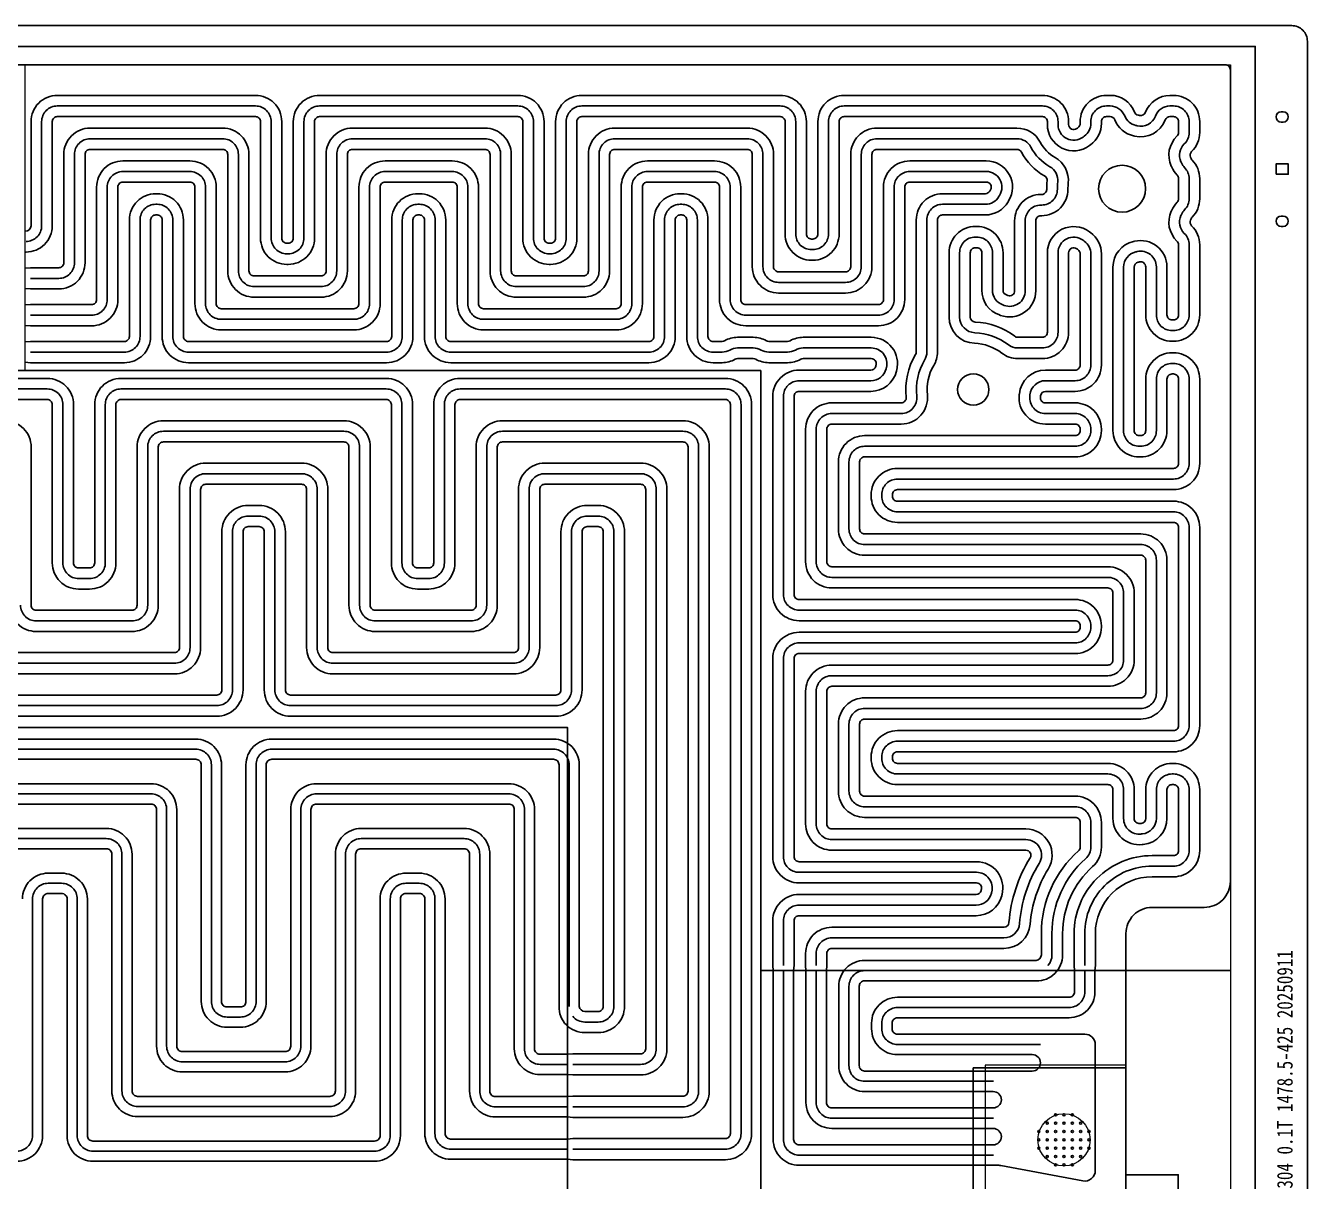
# Model space of a CAD drawing. Header units: millimetres. Extents: x -2003 to 8583, y -2734 to 1824.
# Drawn here: x 5293.4 to 5538.9, y 879.8 to 1101.4 of the extents above; entities that cross this region are included whole.
import ezdxf

# ---------------------------------------------------------------- set-up
doc = ezdxf.new("R2010")
doc.units = ezdxf.units.MM
doc.layers.add('参照', color=6, linetype='Continuous', lineweight=9)
doc.layers.add('标注', color=84, linetype='Continuous', lineweight=9)
for name, color, linetype in [('发热丝', 3, 'Continuous'), ('发热区', 2, 'Continuous'), ('菲林', 21, 'Continuous')]:
    doc.layers.add(name, color=color, linetype=linetype)
doc.styles.get("Standard").update_dxf_attribs({"font": 'txt', "width": 0.8})

# ---------------------------------------------------------------- blocks, each defined once
blk = doc.blocks.new('20251221.1025411')
at = {"color": 0, "linetype": 'Continuous', "lineweight": 25}
blk.add_lwpolyline([(1458.5, 147), (1458.5, 258.5, -0.4142136), (1463.5, 263.5), (1473.5, 263.5, 0.4142136), (1478.5, 268.5), (1478.5, 424, 0.4142136), (1477.5, 425), (1, 425, 0.4142136)], format="xyb", dxfattribs=at)
for points in [[(1458.5, 185.75), (1429.25, 185.75), (1429.25, 232.75), (1458.5, 232.75)], [(1458.5, 208.25), (1468.5, 208.25), (1468.5, 212.25), (1458.5, 212.25)]]:
    blk.add_lwpolyline(points, dxfattribs=at)
for centre, radius in [((1457.75, 401.25), 4.5), ((1429.25, 362.75), 3)]:
    blk.add_circle(centre, radius, dxfattribs=at)
at = {"layer": '参照', "color": 0}
for points in [[(1388.512, 251.385), (1388.512, 366.4), (1247.623, 366.4), (1247.623, 425), (1478.5, 425), (1478.5, 251.385)], [(1478.5, 173.615), (1388.512, 173.615), (1388.512, 251.385), (1478.5, 251.385)]]:
    blk.add_lwpolyline(points, close=True, dxfattribs=at)
at = {"layer": '参照', "color": 0, "linetype": 'Continuous', "lineweight": 25}
for points in [[(1450.6, 252.385), (1450.6, 258.5, -0.4142136), (1463.5, 271.4), (1467.602, 271.4, 0.4142136), (1470.602, 274.4), (1470.602, 286.072, 0.4142136), (1467.602, 289.072), (1467.321, 289.072, 0.4142136), (1464.321, 286.072), (1464.321, 280.573, -0.385678), (1461.616, 277.587, 0.0031734), (1461.374, 277.562, -0.4471393), (1458.041, 280.543), (1458.041, 286.072, 0.4142136), (1455.041, 289.072), (1414.715, 289.072, -0.4142136), (1411.715, 292.072), (1411.715, 292.353, -0.4142136), (1414.715, 295.353), (1467.602, 295.353, 0.4142136), (1470.602, 298.353), (1470.602, 336.321, 0.4142136), (1467.602, 339.321), (1414.715, 339.321, -0.4142136), (1411.715, 342.321), (1411.715, 342.602, -0.4142136), (1414.715, 345.602), (1467.602, 345.602, 0.4142136), (1470.602, 348.602), (1470.602, 364.768, 0.4142136), (1467.602, 367.768), (1467.321, 367.768, 0.4142136), (1464.321, 364.768), (1464.321, 354.883, -0.4142136), (1461.321, 351.883), (1461.04, 351.883, -0.4142136), (1458.04, 354.883), (1458.04, 386.206, -0.3524736), (1460.399, 389.136, 0.0046812), (1460.625, 389.188, -0.4845392), (1464.321, 386.27), (1464.321, 377.049, 0.4142136), (1467.321, 374.049), (1467.602, 374.049, 0.4142136), (1470.602, 377.049), (1470.602, 390.49, 0.2048278), (1469.675, 392.659, -0.3198496), (1469.02, 396.079, 0.0049983), (1469.122, 396.306, -0.0924188), (1469.737, 397.217, 0.1971897), (1470.602, 399.324), (1470.602, 403.176, 0.1971897), (1469.737, 405.283, -0.0924188), (1469.122, 406.194, 0.0049983), (1469.02, 406.421, -0.3198496), (1469.675, 409.841, 0.2048278), (1470.602, 412.01), (1470.602, 414.1, 0.4142136), (1467.602, 417.1), (1466.93, 417.1, 0.3114845), (1464.126, 415.165, -0.3769315), (1460.625, 413.312, 0.0046812), (1460.399, 413.364, -0.2503072), (1458.248, 415.197, 0.3083396), (1455.456, 417.1), (1454.759, 417.1, 0.4142136), (1451.759, 414.1), (1451.759, 413.753, -0.2413648), (1450.51, 411.317, 0.0056677), (1450.284, 411.15, -0.6189416), (1445.478, 413.546), (1445.478, 414.1, 0.4142136), (1442.478, 417.1), (1404.51, 417.1, 0.4142136), (1401.51, 414.1), (1401.51, 392.569, -0.4142136), (1398.51, 389.569), (1398.229, 389.569, -0.4142136), (1395.229, 392.569), (1395.229, 414.1, 0.4142136), (1392.229, 417.1), (1354.261, 417.1, 0.4142136), (1351.261, 414.1), (1351.261, 391.776, -0.4142136), (1348.261, 388.776), (1347.98, 388.776, -0.4142136), (1344.98, 391.776), (1344.98, 414.1, 0.4142136), (1341.98, 417.1), (1304.012, 417.1, 0.4142136), (1301.012, 414.1), (1301.012, 391.776, -0.4142136), (1298.012, 388.776), (1297.731, 388.776, -0.4142136), (1294.731, 391.776), (1294.731, 414.1, 0.4142136), (1291.731, 417.1), (1253.763, 417.1, 0.4142136), (1250.763, 414.1), (1250.763, 394.132, -0.4142136), (1247.763, 391.132)], [(1248.623, 384.065), (1254.044, 384.065, 0.4142136), (1257.044, 387.065), (1257.044, 407.819, -0.4142136), (1260.044, 410.819), (1285.45, 410.819, -0.4142136), (1288.45, 407.819), (1288.45, 385.495, 0.4142136), (1291.45, 382.495), (1304.293, 382.495, 0.4142136), (1307.293, 385.495), (1307.293, 407.819, -0.4142136), (1310.293, 410.819), (1335.699, 410.819, -0.4142136), (1338.699, 407.819), (1338.699, 385.495, 0.4142136), (1341.699, 382.495), (1354.542, 382.495, 0.4142136), (1357.542, 385.495), (1357.542, 407.819, -0.4142136), (1360.542, 410.819), (1385.948, 410.819, -0.4142136), (1388.948, 407.819), (1388.948, 386.288, 0.4142136), (1391.948, 383.288), (1404.791, 383.288, 0.4142136), (1407.791, 386.288), (1407.791, 407.819, -0.4142136), (1410.791, 410.819), (1437.615, 410.819, -0.278275), (1440.269, 409.218, 0.1437441), (1443.91, 405.467, -0.2986023), (1445.418, 402.543, 0.0284066), (1445.351, 401.137, -0.4168894), (1442.351, 398.109), (1442.197, 398.109, 0.4142136), (1439.197, 395.109), (1439.197, 381.697, -0.521315), (1435.164, 378.88, 0.0036994), (1434.925, 378.966, -0.3187225), (1432.915, 381.797), (1432.915, 388.978, 0.4142136), (1429.915, 391.978), (1429.634, 391.978, 0.4142136), (1426.634, 388.978), (1426.634, 376.645, 0.4061368), (1429.551, 373.646, -0.1595604), (1435.938, 371.357, 0.1666579), (1437.778, 370.726), (1442.478, 370.726, 0.4142136), (1445.478, 373.726), (1445.478, 388.954, -0.6189416), (1450.284, 391.35, 0.0056677), (1450.51, 391.183, -0.2413648), (1451.759, 388.747), (1451.759, 367.445, -0.4142136), (1448.759, 364.445), (1443.089, 364.445, 0.3869353), (1440.102, 361.727, -0.0050837), (1440.079, 361.506, 0.4481189), (1443.059, 358.164), (1448.759, 358.164, -0.4142136), (1451.759, 355.164), (1451.759, 354.883, -0.4142136), (1448.759, 351.883), (1408.434, 351.883, 0.4142136), (1405.434, 348.883), (1405.434, 336.039, 0.4142136), (1408.434, 333.039), (1461.321, 333.039, -0.4142136), (1464.321, 330.039), (1464.321, 304.634, -0.4142136), (1461.321, 301.634), (1408.434, 301.634, 0.4142136), (1405.434, 298.634), (1405.434, 285.791, 0.4142136), (1408.434, 282.791), (1448.761, 282.791, -0.4142136), (1451.761, 279.791), (1451.761, 275.075, -0.2141748), (1450.755, 272.833, 0.2141748), (1444.32, 258.5), (1444.32, 254.385, -0.1844831), (1443.556, 252.385)], [(1248.623, 376.999), (1260.325, 376.999, 0.4142136), (1263.325, 379.999), (1263.325, 401.538, -0.4142136), (1266.325, 404.538), (1279.169, 404.538, -0.4142136), (1282.169, 401.538), (1282.169, 379.214, 0.4142136), (1285.169, 376.214), (1310.574, 376.214, 0.4142136), (1313.574, 379.214), (1313.574, 401.538, -0.4142136), (1316.574, 404.538), (1329.418, 404.538, -0.4142136), (1332.418, 401.538), (1332.418, 379.214, 0.4142136), (1335.418, 376.214), (1360.823, 376.214, 0.4142136), (1363.823, 379.214), (1363.823, 401.538, -0.4142136), (1366.823, 404.538), (1379.667, 404.538, -0.4142136), (1382.667, 401.538), (1382.667, 380.007, 0.4142136), (1385.667, 377.007), (1411.072, 377.007, 0.4142136), (1414.072, 380.007), (1414.072, 401.538, -0.4142136), (1417.072, 404.538), (1431.734, 404.538, -0.5864969), (1434.29, 399.967, 0.006637), (1434.163, 399.756, -0.2677392), (1431.567, 398.258), (1423.353, 398.258, 0.4142136), (1420.353, 395.258), (1420.353, 369.939, -0.1367281), (1419.921, 368.387, 0.1659743), (1418.421, 361.506, -0.4481189), (1415.441, 358.164), (1402.153, 358.164, 0.4142136), (1399.153, 355.164), (1399.153, 329.758, 0.4142136), (1402.153, 326.758), (1455.04, 326.758, -0.4142136), (1458.04, 323.758), (1458.04, 310.915, -0.4142136), (1455.04, 307.915), (1402.153, 307.915, 0.4142136), (1399.153, 304.915), (1399.153, 279.509, 0.4142136), (1402.153, 276.509), (1439.32, 276.509, -0.588041), (1441.869, 271.927, 0.1204115), (1438.114, 260.438, -0.3920717), (1435.123, 257.666), (1402.153, 257.666, 0.4142136), (1399.153, 254.666), (1399.153, 252.385)], [(1248.623, 369.933), (1266.607, 369.933, 0.4142136), (1269.607, 372.933), (1269.607, 395.257, -0.4142136), (1272.607, 398.257), (1272.888, 398.257, -0.4142136), (1275.888, 395.257), (1275.888, 372.933, 0.4142136), (1278.888, 369.933), (1316.855, 369.933, 0.4142136), (1319.855, 372.933), (1319.855, 395.257, -0.4142136), (1322.855, 398.257), (1323.137, 398.257, -0.4142136), (1326.137, 395.257), (1326.137, 372.933, 0.4142136), (1329.137, 369.933), (1367.104, 369.933, 0.4142136), (1370.104, 372.933), (1370.104, 395.257, -0.4142136), (1373.104, 398.257), (1373.385, 398.257, -0.4142136), (1376.385, 395.257), (1376.385, 372.933, 0.4142136), (1379.385, 369.933), (1381.116, 369.933, 0.1307317), (1382.606, 370.33, -0.1307317), (1384.097, 370.726), (1387.1, 370.726, -0.1307317), (1388.59, 370.33, 0.1307317), (1390.081, 369.933), (1393.678, 369.933, 0.1307317), (1395.169, 370.33, -0.1307317), (1396.659, 370.726), (1409.693, 370.726, -0.489222), (1412.601, 366.986, 0.0035871), (1412.541, 366.747, -0.3469971), (1409.624, 364.445), (1395.872, 364.445, 0.4142136), (1392.872, 361.445), (1392.872, 323.477, 0.4142136), (1395.872, 320.477), (1448.759, 320.477, -0.4142136), (1451.759, 317.477), (1451.759, 317.196, -0.4142136), (1448.759, 314.196), (1395.872, 314.196, 0.4142136), (1392.872, 311.196), (1392.872, 273.228, 0.4142136), (1395.872, 270.228), (1429.874, 270.228, -0.490714), (1432.778, 266.475, 0.0020878), (1432.713, 266.218, -0.3439721), (1429.803, 263.947), (1395.872, 263.947, 0.4142136), (1392.872, 260.947), (1392.872, 252.385)], [(1352.5, 217.176), (1381.749, 217.176, 0.4142136), (1384.749, 220.176), (1384.749, 359.867, 0.4142136), (1381.749, 362.867), (1330.912, 362.867, 0.4142136), (1327.912, 359.867), (1327.912, 329.534, -0.4142136), (1324.912, 326.534), (1322.792, 326.534, -0.4142136), (1319.792, 329.534), (1319.792, 359.867, 0.4142136), (1316.792, 362.867), (1265.956, 362.867, 0.4142136), (1262.956, 359.867), (1262.956, 329.534, -0.4142136), (1259.956, 326.534), (1257.836, 326.534, -0.4142136), (1254.836, 329.534), (1254.836, 359.867, 0.4142136), (1251.836, 362.867), (1212.848, 362.867, 0.354261)], [(1352.5, 225.296), (1373.629, 225.296, 0.4142136), (1376.629, 228.296), (1376.629, 351.747, 0.4142136), (1373.629, 354.747), (1339.031, 354.747, 0.4142136), (1336.031, 351.747), (1336.031, 321.414, -0.4142136), (1333.031, 318.414), (1314.673, 318.414, -0.4142136), (1311.673, 321.414), (1311.673, 351.747, 0.4142136), (1308.673, 354.747), (1274.075, 354.747, 0.4142136), (1271.075, 351.747), (1271.075, 321.414, -0.4142136), (1268.075, 318.414), (1249.717, 318.414, -0.4142136), (1246.717, 321.414)], [(1352.5, 233.415), (1365.51, 233.415, 0.4142136), (1368.51, 236.415), (1368.51, 343.628, 0.4142136), (1365.51, 346.628), (1347.151, 346.628, 0.4142136), (1344.151, 343.628), (1344.151, 313.295, -0.4142136), (1341.151, 310.295), (1306.553, 310.295, -0.4142136), (1303.553, 313.295), (1303.553, 343.628, 0.4142136), (1300.553, 346.628), (1282.195, 346.628, 0.4142136), (1279.195, 343.628), (1279.195, 313.295, -0.4142136), (1276.195, 310.295), (1241.597, 310.295, -0.4142136)], [(1233.478, 302.175), (1284.314, 302.175, 0.4142136), (1287.314, 305.175), (1287.314, 335.508, -0.4142136), (1290.314, 338.508), (1292.434, 338.508, -0.4142136), (1295.434, 335.508), (1295.434, 305.175, 0.4142136), (1298.434, 302.175), (1349.271, 302.175, 0.4142136), (1352.271, 305.175), (1352.271, 335.508, -0.4142136), (1355.271, 338.508), (1357.39, 338.508, -0.4142136), (1360.39, 335.508), (1360.39, 244.535, -0.4142136), (1357.39, 241.535), (1354.819, 241.535, -0.2244957), (1352.5, 242.631, -0.2244957)], [(1351.819, 244.535), (1351.819, 290.825, 0.4142136), (1348.819, 293.825), (1294.846, 293.825, 0.4142136), (1291.846, 290.825), (1291.846, 245.486, -0.4142136), (1288.846, 242.486), (1286.279, 242.486, -0.4142136), (1283.279, 245.486), (1283.279, 290.825, 0.4142136), (1280.279, 293.825), (1226.307, 293.825, 0.4142136)], [(1234.874, 285.258), (1271.712, 285.258, -0.4142136), (1274.712, 282.258), (1274.712, 236.919, 0.4142136), (1277.712, 233.919), (1297.414, 233.919, 0.4142136), (1300.414, 236.919), (1300.414, 282.258, -0.4142136), (1303.414, 285.258), (1340.251, 285.258, -0.4142136), (1343.251, 282.258), (1343.251, 236.415, 0.4142136), (1346.251, 233.415), (1351.5, 233.415)], [(1243.442, 276.69), (1263.144, 276.69, -0.4142136), (1266.144, 273.69), (1266.144, 228.351, 0.4142136), (1269.144, 225.351), (1305.981, 225.351, 0.4142136), (1308.981, 228.351), (1308.981, 273.69, -0.4142136), (1311.981, 276.69), (1331.684, 276.69, -0.4142136), (1334.684, 273.69), (1334.684, 228.296, 0.4142136), (1337.684, 225.296), (1351.5, 225.296)], [(1246.009, 216.784, 0.4142136), (1249.009, 219.784), (1249.009, 265.123, -0.4142136), (1252.009, 268.123), (1254.577, 268.123, -0.4142136), (1257.577, 265.123), (1257.577, 219.784, 0.4142136), (1260.577, 216.784), (1314.549, 216.784, 0.4142136), (1317.549, 219.784), (1317.549, 265.123, -0.4142136), (1320.549, 268.123), (1323.116, 268.123, -0.4142136), (1326.116, 265.123), (1326.116, 220.176, 0.4142136), (1329.116, 217.176), (1351.5, 217.176)], [(1392.872, 251.385), (1392.872, 219.035, 0.4142136), (1395.872, 216.035), (1433.106, 216.035)], [(1399.153, 251.385), (1399.153, 226.105, 0.4142136), (1402.153, 223.105), (1433.106, 223.105)], [(1441.32, 251.385), (1408.434, 251.385, 0.4142136), (1405.434, 248.385), (1405.434, 233.175, 0.4142136), (1408.434, 230.175), (1433.106, 230.175)], [(1442.106, 237.245), (1414.715, 237.245, -0.4142136), (1411.715, 240.245), (1411.715, 241.315, -0.4142136), (1414.715, 244.315), (1447.6, 244.315, 0.4142136), (1450.6, 247.315), (1450.6, 251.385)]]:
    blk.add_lwpolyline(points, format="xyb", dxfattribs=at)
at = {"layer": '参照', "color": 0}
blk.add_circle((1446.622, 218.954), 5, dxfattribs=at)
at = {"layer": '发热丝', "color": 0}
for points in [[(1452.622, 230.764), (1452.622, 213.065, -0.4693235), (1450.255, 211.099), (1434.493, 214.04, 0.0461403), (1434.126, 214.073), (1395.872, 214.073, -0.4142136), (1390.91, 219.035), (1390.91, 251.385), (1390.837, 252.385), (1390.837, 260.947, -0.4142136), (1395.872, 265.982), (1429.803, 265.982, 0.3439721), (1430.739, 266.713, -0.0020878), (1430.808, 266.986, 0.490714), (1429.874, 268.193), (1395.872, 268.193, -0.4142136), (1390.837, 273.228), (1390.837, 311.196, -0.4142136), (1395.872, 316.231), (1448.759, 316.231, 0.4142136), (1449.724, 317.196), (1449.724, 317.477, 0.4142136), (1448.759, 318.442), (1395.872, 318.442, -0.4142136), (1390.837, 323.477), (1390.837, 361.445, -0.4142136), (1395.872, 366.48), (1409.624, 366.48, 0.3469971), (1410.562, 367.22, -0.0035871), (1410.628, 367.488, 0.489222), (1409.693, 368.691), (1396.659, 368.691, 0.1307317), (1396.18, 368.564, -0.1307317), (1393.678, 367.898), (1390.081, 367.898, -0.1307317), (1387.579, 368.564, 0.1307317), (1387.1, 368.691), (1384.097, 368.691, 0.1307317), (1383.617, 368.564, -0.1307317), (1381.116, 367.898), (1379.385, 367.898, -0.4142136), (1374.35, 372.933), (1374.35, 395.257, 0.4142136), (1373.385, 396.222), (1373.104, 396.222, 0.4142136), (1372.139, 395.257), (1372.139, 372.933, -0.4142136), (1367.104, 367.898), (1329.137, 367.898, -0.4142136), (1324.102, 372.933), (1324.102, 395.257, 0.4142136), (1323.137, 396.222), (1322.855, 396.222, 0.4142136), (1321.89, 395.257), (1321.89, 372.933, -0.4142136), (1316.855, 367.898), (1278.888, 367.898, -0.4142136), (1273.853, 372.933), (1273.853, 395.257, 0.4142136), (1272.888, 396.222), (1272.607, 396.222, 0.4142136), (1271.642, 395.257), (1271.642, 372.933, -0.4142136), (1266.607, 367.898), (1248.623, 367.898), (1247.623, 367.972)], [(1212.848, 364.897), (1251.836, 364.897, -0.4142136), (1256.866, 359.867), (1256.866, 329.534, 0.4142136), (1257.836, 328.564), (1259.956, 328.564, 0.4142136), (1260.926, 329.534), (1260.926, 359.867, -0.4142136), (1265.956, 364.897), (1316.792, 364.897, -0.4142136), (1321.822, 359.867), (1321.822, 329.534, 0.4142136), (1322.792, 328.564), (1324.912, 328.564, 0.4142136), (1325.882, 329.534), (1325.882, 359.867, -0.4142136), (1330.912, 364.897), (1381.749, 364.897, -0.4142136), (1386.779, 359.867), (1386.779, 220.176, -0.4142136), (1381.749, 215.146), (1352.5, 215.146), (1351.5, 215.239), (1329.116, 215.239, -0.4142136), (1324.179, 220.176), (1324.179, 265.123, 0.4142136), (1323.116, 266.185), (1320.549, 266.185, 0.4142136), (1319.486, 265.123), (1319.486, 219.784, -0.4142136), (1314.549, 214.846), (1260.577, 214.846, -0.4142136), (1255.639, 219.784), (1255.639, 265.123, 0.4142136), (1254.577, 266.185), (1252.009, 266.185, 0.4142136), (1250.947, 265.123), (1250.947, 219.784, -0.4142136), (1246.009, 214.846)], [(1226.307, 295.762), (1280.279, 295.762, -0.4142136), (1285.216, 290.825), (1285.216, 245.486, 0.4142136), (1286.279, 244.423), (1288.846, 244.423, 0.4142136), (1289.909, 245.486), (1289.909, 290.825, -0.4142136), (1294.846, 295.762), (1348.819, 295.762, -0.4142136), (1353.756, 290.825), (1353.756, 244.535, 0.3727323), (1354.819, 243.565), (1357.39, 243.565, 0.4142136), (1358.36, 244.535), (1358.36, 335.508, 0.4142136), (1357.39, 336.478), (1355.271, 336.478, 0.4142136), (1354.301, 335.508), (1354.301, 305.175, -0.4142136), (1349.271, 300.145), (1298.434, 300.145, -0.4142136), (1293.404, 305.175), (1293.404, 335.508, 0.4142136), (1292.434, 336.478), (1290.314, 336.478, 0.4142136), (1289.344, 335.508), (1289.344, 305.175, -0.4142136), (1284.314, 300.145), (1233.478, 300.145, -0.4142136)], [(1247.623, 393.093, 0.4050206), (1248.728, 394.132), (1248.728, 414.1, -0.4142136), (1253.763, 419.135), (1291.731, 419.135, -0.4142136), (1296.766, 414.1), (1296.766, 391.776, 0.4142136), (1297.731, 390.811), (1298.012, 390.811, 0.4142136), (1298.977, 391.776), (1298.977, 414.1, -0.4142136), (1304.012, 419.135), (1341.98, 419.135, -0.4142136), (1347.015, 414.1), (1347.015, 391.776, 0.4142136), (1347.98, 390.811), (1348.261, 390.811, 0.4142136), (1349.226, 391.776), (1349.226, 414.1, -0.4142136), (1354.261, 419.135), (1392.229, 419.135, -0.4142136), (1397.264, 414.1), (1397.264, 392.569, 0.4142136), (1398.229, 391.604), (1398.51, 391.604, 0.4142136), (1399.475, 392.569), (1399.475, 414.1, -0.4142136), (1404.51, 419.135), (1442.478, 419.135, -0.4142136), (1447.513, 414.1), (1447.513, 413.546, 0.6189416), (1449.059, 412.775, -0.0056677), (1449.322, 412.969, 0.2413648), (1449.724, 413.753), (1449.724, 414.1, -0.4142136), (1454.759, 419.135), (1455.456, 419.135, -0.3083396), (1460.142, 415.942, 0.2503072), (1460.834, 415.352, -0.0046812), (1461.097, 415.292, 0.3769315), (1462.223, 415.888, -0.3114845), (1466.93, 419.135), (1467.602, 419.135, -0.4142136), (1472.637, 414.1), (1472.637, 412.01, -0.2048278), (1471.081, 408.369, 0.3198496), (1470.87, 407.269, -0.0049983), (1470.988, 407.006, 0.0924188), (1471.186, 406.713, -0.1971897), (1472.637, 403.176), (1472.637, 399.324, -0.1971897), (1471.186, 395.787, 0.0924188), (1470.988, 395.494, -0.0049983), (1470.87, 395.231, 0.3198496), (1471.081, 394.131, -0.2048278), (1472.637, 390.49), (1472.637, 377.049, -0.4142136), (1467.602, 372.014), (1467.321, 372.014, -0.4142136), (1462.286, 377.049), (1462.286, 386.27, 0.4845392), (1461.097, 387.208, -0.0046812), (1460.834, 387.148, 0.3524736), (1460.075, 386.206), (1460.075, 354.883, 0.4142136), (1461.04, 353.918), (1461.321, 353.918, 0.4142136), (1462.286, 354.883), (1462.286, 364.768, -0.4142136), (1467.321, 369.803), (1467.602, 369.803, -0.4142136), (1472.637, 364.768), (1472.637, 348.602, -0.4142136), (1467.602, 343.567), (1414.715, 343.567, 0.4142136), (1413.75, 342.602), (1413.75, 342.321, 0.4142136), (1414.715, 341.356), (1467.602, 341.356, -0.4142136), (1472.637, 336.321), (1472.637, 298.353, -0.4142136), (1467.602, 293.318), (1414.715, 293.318, 0.4142136), (1413.75, 292.353), (1413.75, 292.072, 0.4142136), (1414.715, 291.107), (1455.041, 291.107, -0.4142136), (1460.076, 286.072), (1460.076, 280.543, 0.4471393), (1461.148, 279.584, -0.0031734), (1461.416, 279.612, 0.385678), (1462.286, 280.573), (1462.286, 286.072, -0.4142136), (1467.321, 291.107), (1467.602, 291.107, -0.4142136), (1472.637, 286.072), (1472.637, 274.4, -0.4142136), (1467.602, 269.365), (1463.5, 269.365, 0.4142136), (1452.635, 258.5), (1452.635, 252.385), (1452.561, 251.385), (1452.561, 247.315, -0.4142136), (1447.6, 242.353), (1414.715, 242.353, 0.4142136), (1413.677, 241.315), (1413.677, 240.245, 0.4142136), (1414.715, 239.206), (1450.619, 239.206, -0.4142136), (1452.619, 237.206), (1452.619, 228.898)], [(1234.874, 287.195), (1271.712, 287.195, -0.4142136), (1276.649, 282.258), (1276.649, 236.919, 0.4142136), (1277.712, 235.856), (1297.414, 235.856, 0.4142136), (1298.477, 236.919), (1298.477, 282.258, -0.4142136), (1303.414, 287.195), (1340.251, 287.195, -0.4142136), (1345.188, 282.258), (1345.188, 236.415, 0.4142136), (1346.251, 235.353), (1351.5, 235.353), (1352.5, 235.445), (1365.51, 235.445, 0.4142136), (1366.48, 236.415), (1366.48, 343.628, 0.4142136), (1365.51, 344.598), (1347.151, 344.598, 0.4142136), (1346.181, 343.628), (1346.181, 313.295, -0.4142136), (1341.151, 308.265), (1306.553, 308.265, -0.4142136), (1301.523, 313.295), (1301.523, 343.628, 0.4142136), (1300.553, 344.598), (1282.195, 344.598, 0.4142136), (1281.225, 343.628), (1281.225, 313.295, -0.4142136), (1276.195, 308.265), (1241.597, 308.265, -0.4142136)], [(1247.623, 386.027), (1248.623, 386.1), (1254.044, 386.1, 0.4142136), (1255.009, 387.065), (1255.009, 407.819, -0.4142136), (1260.044, 412.854), (1285.45, 412.854, -0.4142136), (1290.485, 407.819), (1290.485, 385.495, 0.4142136), (1291.45, 384.53), (1304.293, 384.53, 0.4142136), (1305.258, 385.495), (1305.258, 407.819, -0.4142136), (1310.293, 412.854), (1335.699, 412.854, -0.4142136), (1340.734, 407.819), (1340.734, 385.495, 0.4142136), (1341.699, 384.53), (1354.542, 384.53, 0.4142136), (1355.507, 385.495), (1355.507, 407.819, -0.4142136), (1360.542, 412.854), (1385.948, 412.854, -0.4142136), (1390.983, 407.819), (1390.983, 386.288, 0.4142136), (1391.948, 385.323), (1404.791, 385.323, 0.4142136), (1405.756, 386.288), (1405.756, 407.819, -0.4142136), (1410.791, 412.854), (1437.615, 412.854, -0.278275), (1442.069, 410.167, 0.1437441), (1444.912, 407.239, -0.2986023), (1447.442, 402.331, 0.0284066), (1447.385, 401.155, -0.4168894), (1442.351, 396.074), (1442.197, 396.074, 0.4142136), (1441.232, 395.109), (1441.232, 381.697, -0.521315), (1434.463, 376.969, 0.0036994), (1434.252, 377.045, -0.3187225), (1430.88, 381.797), (1430.88, 388.978, 0.4142136), (1429.915, 389.943), (1429.634, 389.943, 0.4142136), (1428.669, 388.978), (1428.669, 376.645, 0.4061368), (1429.608, 375.68, -0.1595604), (1437.186, 372.964, 0.1666579), (1437.778, 372.761), (1442.478, 372.761, 0.4142136), (1443.443, 373.726), (1443.443, 388.954, -0.6189416), (1451.509, 392.974, 0.0056677), (1451.698, 392.835, -0.2413648), (1453.794, 388.747), (1453.794, 367.445, -0.4142136), (1448.759, 362.41), (1443.089, 362.41, 0.3869353), (1442.128, 361.536, -0.0050837), (1442.101, 361.274, 0.4481189), (1443.059, 360.199), (1448.759, 360.199, -0.4142136), (1453.794, 355.164), (1453.794, 354.883, -0.4142136), (1448.759, 349.848), (1408.434, 349.848, 0.4142136), (1407.469, 348.883), (1407.469, 336.039, 0.4142136), (1408.434, 335.074), (1461.321, 335.074, -0.4142136), (1466.356, 330.039), (1466.356, 304.634, -0.4142136), (1461.321, 299.599), (1408.434, 299.599, 0.4142136), (1407.469, 298.634), (1407.469, 285.791, 0.4142136), (1408.434, 284.826), (1448.761, 284.826, -0.4142136), (1453.796, 279.791), (1453.796, 275.075, -0.2141748), (1452.107, 271.312, 0.2141748), (1446.355, 258.5), (1446.355, 254.385, -0.4204829), (1441.32, 249.423), (1408.434, 249.423, 0.4142136), (1407.396, 248.385), (1407.396, 233.175, 0.4142136), (1408.434, 232.136), (1440.533, 232.136, 1), (1440.533, 235.283), (1414.715, 235.283, -0.4142136), (1409.754, 240.245), (1409.754, 241.315, -0.4142136), (1414.715, 246.276), (1447.6, 246.276, 0.4142136), (1448.638, 247.315), (1448.638, 251.385), (1448.565, 252.385), (1448.565, 258.5, -0.4142136), (1463.5, 273.435), (1467.602, 273.435, 0.4142136), (1468.567, 274.4), (1468.567, 286.072, 0.4142136), (1467.602, 287.037), (1467.321, 287.037, 0.4142136), (1466.356, 286.072), (1466.356, 280.573, -0.385678), (1461.816, 275.562, 0.0031734), (1461.599, 275.539, -0.4471393), (1456.006, 280.543), (1456.006, 286.072, 0.4142136), (1455.041, 287.037), (1414.715, 287.037, -0.4142136), (1409.68, 292.072), (1409.68, 292.353, -0.4142136), (1414.715, 297.388), (1467.602, 297.388, 0.4142136), (1468.567, 298.353), (1468.567, 336.321, 0.4142136), (1467.602, 337.286), (1414.715, 337.286, -0.4142136), (1409.68, 342.321), (1409.68, 342.602, -0.4142136), (1414.715, 347.637), (1467.602, 347.637, 0.4142136), (1468.567, 348.602), (1468.567, 364.768, 0.4142136), (1467.602, 365.733), (1467.321, 365.733, 0.4142136), (1466.356, 364.768), (1466.356, 354.883, -0.4142136), (1461.321, 349.848), (1461.04, 349.848, -0.4142136), (1456.005, 354.883), (1456.005, 386.206, -0.3524736), (1459.964, 391.124, 0.0046812), (1460.153, 391.168, -0.4845392), (1466.356, 386.27), (1466.356, 377.049, 0.4142136), (1467.321, 376.084), (1467.602, 376.084, 0.4142136), (1468.567, 377.049), (1468.567, 390.49, 0.2048278), (1468.269, 391.188, -0.3198496), (1467.171, 396.928, 0.0049983), (1467.255, 397.117, -0.0924188), (1468.289, 398.646, 0.1971897), (1468.567, 399.324), (1468.567, 403.176, 0.1971897), (1468.289, 403.854, -0.0924188), (1467.255, 405.383, 0.0049983), (1467.171, 405.572, -0.3198496), (1468.269, 411.312, 0.2048278), (1468.567, 412.01), (1468.567, 414.1, 0.4142136), (1467.602, 415.065), (1466.93, 415.065, 0.3114845), (1466.028, 414.443, -0.3769315), (1460.153, 411.332, 0.0046812), (1459.964, 411.376, -0.2503072), (1456.354, 414.453, 0.3083396), (1455.456, 415.065), (1454.759, 415.065, 0.4142136), (1453.794, 414.1), (1453.794, 413.753, -0.2413648), (1451.698, 409.665, 0.0056677), (1451.509, 409.526, -0.6189416), (1443.443, 413.546), (1443.443, 414.1, 0.4142136), (1442.478, 415.065), (1404.51, 415.065, 0.4142136), (1403.545, 414.1), (1403.545, 392.569, -0.4142136), (1398.51, 387.534), (1398.229, 387.534, -0.4142136), (1393.194, 392.569), (1393.194, 414.1, 0.4142136), (1392.229, 415.065), (1354.261, 415.065, 0.4142136), (1353.296, 414.1), (1353.296, 391.776, -0.4142136), (1348.261, 386.741), (1347.98, 386.741, -0.4142136), (1342.945, 391.776), (1342.945, 414.1, 0.4142136), (1341.98, 415.065), (1304.012, 415.065, 0.4142136), (1303.047, 414.1), (1303.047, 391.776, -0.4142136), (1298.012, 386.741), (1297.731, 386.741, -0.4142136), (1292.696, 391.776), (1292.696, 414.1, 0.4142136), (1291.731, 415.065), (1253.763, 415.065, 0.4142136), (1252.798, 414.1), (1252.798, 394.132, -0.4142136), (1247.763, 389.097), (1247.482, 389.101, -0.4044924)], [(1233.478, 304.205), (1284.314, 304.205, 0.4142136), (1285.284, 305.175), (1285.284, 335.508, -0.4142136), (1290.314, 340.538), (1292.434, 340.538, -0.4142136), (1297.464, 335.508), (1297.464, 305.175, 0.4142136), (1298.434, 304.205), (1349.271, 304.205, 0.4142136), (1350.241, 305.175), (1350.241, 335.508, -0.4142136), (1355.271, 340.538), (1357.39, 340.538, -0.4142136), (1362.42, 335.508), (1362.42, 244.535, -0.4142136), (1357.39, 239.505), (1354.819, 239.505, -0.4228356), (1349.881, 244.535), (1349.881, 290.825, 0.4142136), (1348.819, 291.888), (1294.846, 291.888, 0.4142136), (1293.784, 290.825), (1293.784, 245.486, -0.4142136), (1288.846, 240.549), (1286.279, 240.549, -0.4142136), (1281.342, 245.486), (1281.342, 290.825, 0.4142136), (1280.279, 291.888), (1226.307, 291.888, 0.4142136)], [(1243.442, 278.627), (1263.144, 278.627, -0.4142136), (1268.081, 273.69), (1268.081, 228.351, 0.4142136), (1269.144, 227.289), (1305.981, 227.289, 0.4142136), (1307.044, 228.351), (1307.044, 273.69, -0.4142136), (1311.981, 278.627), (1331.684, 278.627, -0.4142136), (1336.621, 273.69), (1336.621, 228.296, 0.4142136), (1337.684, 227.233), (1351.5, 227.233), (1352.5, 227.326), (1373.629, 227.326, 0.4142136), (1374.599, 228.296), (1374.599, 351.747, 0.4142136), (1373.629, 352.717), (1339.031, 352.717, 0.4142136), (1338.061, 351.747), (1338.061, 321.414, -0.4142136), (1333.031, 316.384), (1314.673, 316.384, -0.4142136), (1309.643, 321.414), (1309.643, 351.747, 0.4142136), (1308.673, 352.717), (1274.075, 352.717, 0.4142136), (1273.105, 351.747), (1273.105, 321.414, -0.4142136), (1268.075, 316.384), (1249.717, 316.384, -0.4142136), (1244.687, 321.414)], [(1247.623, 378.961), (1248.623, 379.034), (1260.325, 379.034, 0.4142136), (1261.29, 379.999), (1261.29, 401.538, -0.4142136), (1266.325, 406.573), (1279.169, 406.573, -0.4142136), (1284.204, 401.538), (1284.204, 379.214, 0.4142136), (1285.169, 378.249), (1310.574, 378.249, 0.4142136), (1311.539, 379.214), (1311.539, 401.538, -0.4142136), (1316.574, 406.573), (1329.418, 406.573, -0.4142136), (1334.453, 401.538), (1334.453, 379.214, 0.4142136), (1335.418, 378.249), (1360.823, 378.249, 0.4142136), (1361.788, 379.214), (1361.788, 401.538, -0.4142136), (1366.823, 406.573), (1379.667, 406.573, -0.4142136), (1384.702, 401.538), (1384.702, 380.007, 0.4142136), (1385.667, 379.042), (1411.072, 379.042, 0.4142136), (1412.037, 380.007), (1412.037, 401.538, -0.4142136), (1417.072, 406.573), (1431.734, 406.573, -0.5864969), (1436.024, 398.902, 0.006637), (1435.925, 398.737, -0.2677392), (1431.567, 396.223), (1423.353, 396.223, 0.4142136), (1422.388, 395.258), (1422.388, 369.939, -0.1367281), (1421.663, 367.335, 0.1659743), (1420.443, 361.738, -0.4481189), (1415.441, 356.129), (1402.153, 356.129, 0.4142136), (1401.188, 355.164), (1401.188, 329.758, 0.4142136), (1402.153, 328.793), (1455.04, 328.793, -0.4142136), (1460.075, 323.758), (1460.075, 310.915, -0.4142136), (1455.04, 305.88), (1402.153, 305.88, 0.4142136), (1401.188, 304.915), (1401.188, 279.509, 0.4142136), (1402.153, 278.544), (1439.32, 278.544, -0.588041), (1443.598, 270.854, 0.1204115), (1440.143, 260.283, -0.3920717), (1435.123, 255.631), (1402.153, 255.631, 0.4142136), (1401.188, 254.666), (1401.188, 252.385), (1401.115, 251.385), (1401.115, 226.105, 0.4142136), (1402.153, 225.066), (1433.048, 225.066, 1), (1433.048, 228.213), (1408.434, 228.213, -0.4142136), (1403.473, 233.175), (1403.473, 248.385, -0.4142136), (1408.434, 253.346), (1441.32, 253.346, 0.3833631), (1442.285, 254.385), (1442.285, 258.5, -0.2141748), (1449.402, 274.353, 0.2141748), (1449.726, 275.075), (1449.726, 279.791, 0.4142136), (1448.761, 280.756), (1408.434, 280.756, -0.4142136), (1403.399, 285.791), (1403.399, 298.634, -0.4142136), (1408.434, 303.669), (1461.321, 303.669, 0.4142136), (1462.286, 304.634), (1462.286, 330.039, 0.4142136), (1461.321, 331.004), (1408.434, 331.004, -0.4142136), (1403.399, 336.039), (1403.399, 348.883, -0.4142136), (1408.434, 353.918), (1448.759, 353.918, 0.4142136), (1449.724, 354.883), (1449.724, 355.164, 0.4142136), (1448.759, 356.129), (1443.059, 356.129, -0.4481189), (1438.057, 361.738, 0.0050837), (1438.076, 361.918, -0.3869353), (1443.089, 366.48), (1448.759, 366.48, 0.4142136), (1449.724, 367.445), (1449.724, 388.747, 0.2413648), (1449.322, 389.531, -0.0056677), (1449.059, 389.725, 0.6189416), (1447.513, 388.954), (1447.513, 373.726, -0.4142136), (1442.478, 368.691), (1437.778, 368.691, -0.1666579), (1434.689, 369.75, 0.1595604), (1429.495, 371.612, -0.4061368), (1424.599, 376.645), (1424.599, 388.978, -0.4142136), (1429.634, 394.013), (1429.915, 394.013, -0.4142136), (1434.95, 388.978), (1434.95, 381.797, 0.3187225), (1435.597, 380.887, -0.0036994), (1435.864, 380.791, 0.521315), (1437.162, 381.697), (1437.162, 395.109, -0.4142136), (1442.197, 400.144), (1442.351, 400.144, 0.4168894), (1443.316, 401.118, -0.0284066), (1443.394, 402.755, 0.2986023), (1442.909, 403.696, -0.1437441), (1438.468, 408.269, 0.278275), (1437.615, 408.784), (1410.791, 408.784, 0.4142136), (1409.826, 407.819), (1409.826, 386.288, -0.4142136), (1404.791, 381.253), (1391.948, 381.253, -0.4142136), (1386.913, 386.288), (1386.913, 407.819, 0.4142136), (1385.948, 408.784), (1360.542, 408.784, 0.4142136), (1359.577, 407.819), (1359.577, 385.495, -0.4142136), (1354.542, 380.46), (1341.699, 380.46, -0.4142136), (1336.664, 385.495), (1336.664, 407.819, 0.4142136), (1335.699, 408.784), (1310.293, 408.784, 0.4142136), (1309.328, 407.819), (1309.328, 385.495, -0.4142136), (1304.293, 380.46), (1291.45, 380.46, -0.4142136), (1286.415, 385.495), (1286.415, 407.819, 0.4142136), (1285.45, 408.784), (1260.044, 408.784, 0.4142136), (1259.079, 407.819), (1259.079, 387.065, -0.4142136), (1254.044, 382.03), (1248.623, 382.03), (1247.623, 382.104)], [(1241.597, 312.325), (1276.195, 312.325, 0.4142136), (1277.165, 313.295), (1277.165, 343.628, -0.4142136), (1282.195, 348.658), (1300.553, 348.658, -0.4142136), (1305.583, 343.628), (1305.583, 313.295, 0.4142136), (1306.553, 312.325), (1341.151, 312.325, 0.4142136), (1342.121, 313.295), (1342.121, 343.628, -0.4142136), (1347.151, 348.658), (1365.51, 348.658, -0.4142136), (1370.54, 343.628), (1370.54, 236.415, -0.4142136), (1365.51, 231.385), (1352.5, 231.385), (1351.5, 231.478), (1346.251, 231.478, -0.4142136), (1341.314, 236.415), (1341.314, 282.258, 0.4142136), (1340.251, 283.32), (1303.414, 283.32, 0.4142136), (1302.351, 282.258), (1302.351, 236.919, -0.4142136), (1297.414, 231.981), (1277.712, 231.981, -0.4142136), (1272.774, 236.919), (1272.774, 282.258, 0.4142136), (1271.712, 283.32), (1234.874, 283.32, 0.4142136)], [(1247.072, 265.123, -0.4142136), (1252.009, 270.06), (1254.577, 270.06, -0.4142136), (1259.514, 265.123), (1259.514, 219.784, 0.4142136), (1260.577, 218.721), (1314.549, 218.721, 0.4142136), (1315.611, 219.784), (1315.611, 265.123, -0.4142136), (1320.549, 270.06), (1323.116, 270.06, -0.4142136), (1328.054, 265.123), (1328.054, 220.176, 0.4142136), (1329.116, 219.114), (1351.5, 219.114), (1352.5, 219.206), (1381.749, 219.206, 0.4142136), (1382.719, 220.176), (1382.719, 359.867, 0.4142136), (1381.749, 360.837), (1330.912, 360.837, 0.4142136), (1329.942, 359.867), (1329.942, 329.534, -0.4142136), (1324.912, 324.504), (1322.792, 324.504, -0.4142136), (1317.762, 329.534), (1317.762, 359.867, 0.4142136), (1316.792, 360.837), (1265.956, 360.837, 0.4142136), (1264.986, 359.867), (1264.986, 329.534, -0.4142136), (1259.956, 324.504), (1257.836, 324.504, -0.4142136), (1252.806, 329.534), (1252.806, 359.867, 0.4142136), (1251.836, 360.837), (1212.848, 360.837, 0.354261)], [(1247.623, 371.895), (1248.623, 371.968), (1266.607, 371.968, 0.4142136), (1267.572, 372.933), (1267.572, 395.257, -0.4142136), (1272.607, 400.292), (1272.888, 400.292, -0.4142136), (1277.923, 395.257), (1277.923, 372.933, 0.4142136), (1278.888, 371.968), (1316.855, 371.968, 0.4142136), (1317.82, 372.933), (1317.82, 395.257, -0.4142136), (1322.855, 400.292), (1323.137, 400.292, -0.4142136), (1328.172, 395.257), (1328.172, 372.933, 0.4142136), (1329.137, 371.968), (1367.104, 371.968, 0.4142136), (1368.069, 372.933), (1368.069, 395.257, -0.4142136), (1373.104, 400.292), (1373.385, 400.292, -0.4142136), (1378.42, 395.257), (1378.42, 372.933, 0.4142136), (1379.385, 371.968), (1381.116, 371.968, 0.1307317), (1381.595, 372.096, -0.1307317), (1384.097, 372.761), (1387.1, 372.761, -0.1307317), (1389.601, 372.096, 0.1307317), (1390.081, 371.968), (1393.678, 371.968, 0.1307317), (1394.157, 372.096, -0.1307317), (1396.659, 372.761), (1409.693, 372.761, -0.489222), (1414.573, 366.485, 0.0035871), (1414.521, 366.274, -0.3469971), (1409.624, 362.41), (1395.872, 362.41, 0.4142136), (1394.907, 361.445), (1394.907, 323.477, 0.4142136), (1395.872, 322.512), (1448.759, 322.512, -0.4142136), (1453.794, 317.477), (1453.794, 317.196, -0.4142136), (1448.759, 312.161), (1395.872, 312.161, 0.4142136), (1394.907, 311.196), (1394.907, 273.228, 0.4142136), (1395.872, 272.263), (1429.874, 272.263, -0.490714), (1434.748, 265.963, 0.0020878), (1434.687, 265.723, -0.3439721), (1429.803, 261.912), (1395.872, 261.912, 0.4142136), (1394.907, 260.947), (1394.907, 252.385), (1394.833, 251.385), (1394.833, 219.035, 0.4142136), (1395.872, 217.996), (1433.048, 217.996, 1), (1433.048, 221.143), (1402.153, 221.143, -0.4142136), (1397.192, 226.105), (1397.192, 251.385), (1397.118, 252.385), (1397.118, 254.666, -0.4142136), (1402.153, 259.701), (1435.123, 259.701, 0.3920717), (1436.085, 260.593, -0.1204115), (1440.14, 273.001, 0.588041), (1439.32, 274.474), (1402.153, 274.474, -0.4142136), (1397.118, 279.509), (1397.118, 304.915, -0.4142136), (1402.153, 309.95), (1455.04, 309.95, 0.4142136), (1456.005, 310.915), (1456.005, 323.758, 0.4142136), (1455.04, 324.723), (1402.153, 324.723, -0.4142136), (1397.118, 329.758), (1397.118, 355.164, -0.4142136), (1402.153, 360.199), (1415.441, 360.199, 0.4481189), (1416.399, 361.274, -0.1659743), (1418.179, 369.44, 0.1367281), (1418.318, 369.939), (1418.318, 395.258, -0.4142136), (1423.353, 400.293), (1431.567, 400.293, 0.2677392), (1432.402, 400.775, -0.006637), (1432.556, 401.033, 0.5864969), (1431.734, 402.503), (1417.072, 402.503, 0.4142136), (1416.107, 401.538), (1416.107, 380.007, -0.4142136), (1411.072, 374.972), (1385.667, 374.972, -0.4142136), (1380.632, 380.007), (1380.632, 401.538, 0.4142136), (1379.667, 402.503), (1366.823, 402.503, 0.4142136), (1365.858, 401.538), (1365.858, 379.214, -0.4142136), (1360.823, 374.179), (1335.418, 374.179, -0.4142136), (1330.383, 379.214), (1330.383, 401.538, 0.4142136), (1329.418, 402.503), (1316.574, 402.503, 0.4142136), (1315.609, 401.538), (1315.609, 379.214, -0.4142136), (1310.574, 374.179), (1285.169, 374.179, -0.4142136), (1280.134, 379.214), (1280.134, 401.538, 0.4142136), (1279.169, 402.503), (1266.325, 402.503, 0.4142136), (1265.36, 401.538), (1265.36, 379.999, -0.4142136), (1260.325, 374.964), (1248.623, 374.964), (1247.623, 375.038)], [(1243.717, 356.777, -0.4142136), (1248.747, 351.747), (1248.747, 321.414, 0.4142136), (1249.717, 320.444), (1268.075, 320.444, 0.4142136), (1269.045, 321.414), (1269.045, 351.747, -0.4142136), (1274.075, 356.777), (1308.673, 356.777, -0.4142136), (1313.703, 351.747), (1313.703, 321.414, 0.4142136), (1314.673, 320.444), (1333.031, 320.444, 0.4142136), (1334.001, 321.414), (1334.001, 351.747, -0.4142136), (1339.031, 356.777), (1373.629, 356.777, -0.4142136), (1378.659, 351.747), (1378.659, 228.296, -0.4142136), (1373.629, 223.266), (1352.5, 223.266), (1351.5, 223.358), (1337.684, 223.358, -0.4142136), (1332.746, 228.296), (1332.746, 273.69, 0.4142136), (1331.684, 274.753), (1311.981, 274.753, 0.4142136), (1310.919, 273.69), (1310.919, 228.351, -0.4142136), (1305.981, 223.414), (1269.144, 223.414, -0.4142136), (1264.207, 228.351), (1264.207, 273.69, 0.4142136), (1263.144, 274.753), (1243.442, 274.753, 0.4142136)]]:
    blk.add_lwpolyline(points, format="xyb", dxfattribs=at)
for centre in [(1445.022, 223.754), (1446.622, 223.754), (1448.222, 223.754), (1443.422, 222.154), (1445.022, 222.154), (1446.622, 222.154), (1448.222, 222.154), (1449.822, 222.154), (1441.822, 220.554), (1441.822, 218.954), (1443.422, 220.554), (1443.422, 218.954), (1445.022, 220.554), (1445.022, 218.954), (1446.622, 220.554), (1446.622, 218.954), (1448.222, 220.554), (1448.222, 218.954), (1449.822, 220.554), (1449.822, 218.954), (1451.422, 220.554), (1451.422, 218.954), (1441.822, 217.354), (1443.422, 217.354), (1445.022, 217.354), (1446.622, 217.354), (1448.222, 217.354), (1449.822, 217.354), (1451.422, 217.354), (1443.422, 215.754), (1445.022, 215.754), (1445.022, 214.154), (1446.622, 215.754), (1446.622, 214.154), (1448.222, 215.754), (1448.222, 214.154), (1449.822, 215.754)]:
    blk.add_circle(centre, 0.2, dxfattribs=at)
at = {"layer": '发热区', "color": 0}
for points in [[(89.988, 58.6), (1388.512, 58.6), (1388.512, 366.4), (89.988, 366.4)], [(127, 127), (1351.5, 127), (1351.5, 298), (127, 298)]]:
    blk.add_lwpolyline(points, close=True, dxfattribs=at)
at = {"layer": '标注', "color": 0}
blk.add_lwpolyline([(1431.5, 185.25), (1458.5, 185.25), (1458.5, 233.25), (1431.5, 233.25)], close=True, dxfattribs=at)
at = {"layer": '菲林', "color": 0}
for points in [[(740.25, 432.5), (1490.25, 432.5, -0.4142136), (1493.25, 429.5), (1493.25, -4.5, -0.4142136), (1490.25, -7.5), (740.25, -7.5), (740.25, -3.5), (1483.25, -3.5), (1483.25, 428.5), (740.25, 428.5)], [(1488.25, 414), (1488.6, 414, 1), (1488.6, 416), (1488.25, 416, 1)], [(1488.25, 394), (1488.6, 394, 1), (1488.6, 396), (1488.25, 396, 1)]]:
    blk.add_lwpolyline(points, format="xyb", close=True, dxfattribs=at)
blk.add_lwpolyline([(1487.25, 404), (1487.25, 406), (1489.6, 406), (1489.6, 404)], close=True, dxfattribs=at)
at = {"layer": '参照', "color": 0, "insert": (1487.425, 164.683), "char_height": 3, "attachment_point": 1, "rotation": 90}
blk.add_mtext_dynamic_manual_height_columns('{\\fSimHei|b0|i0|c134|p49;CXT-3261(R8.8-9.13-9.5Ω)SUS304 0.1T 1478.5-425 20250911}', width=940.00978, gutter_width=17.5, heights=[-3.691], dxfattribs=at)

msp = doc.modelspace()

# ---------------------------------------------------------------- block references
at = {"color": 250}
msp.add_blockref('20251221.1025411', (4045.698, 668.854), dxfattribs=at)

doc.saveas('drawing.dxf')
